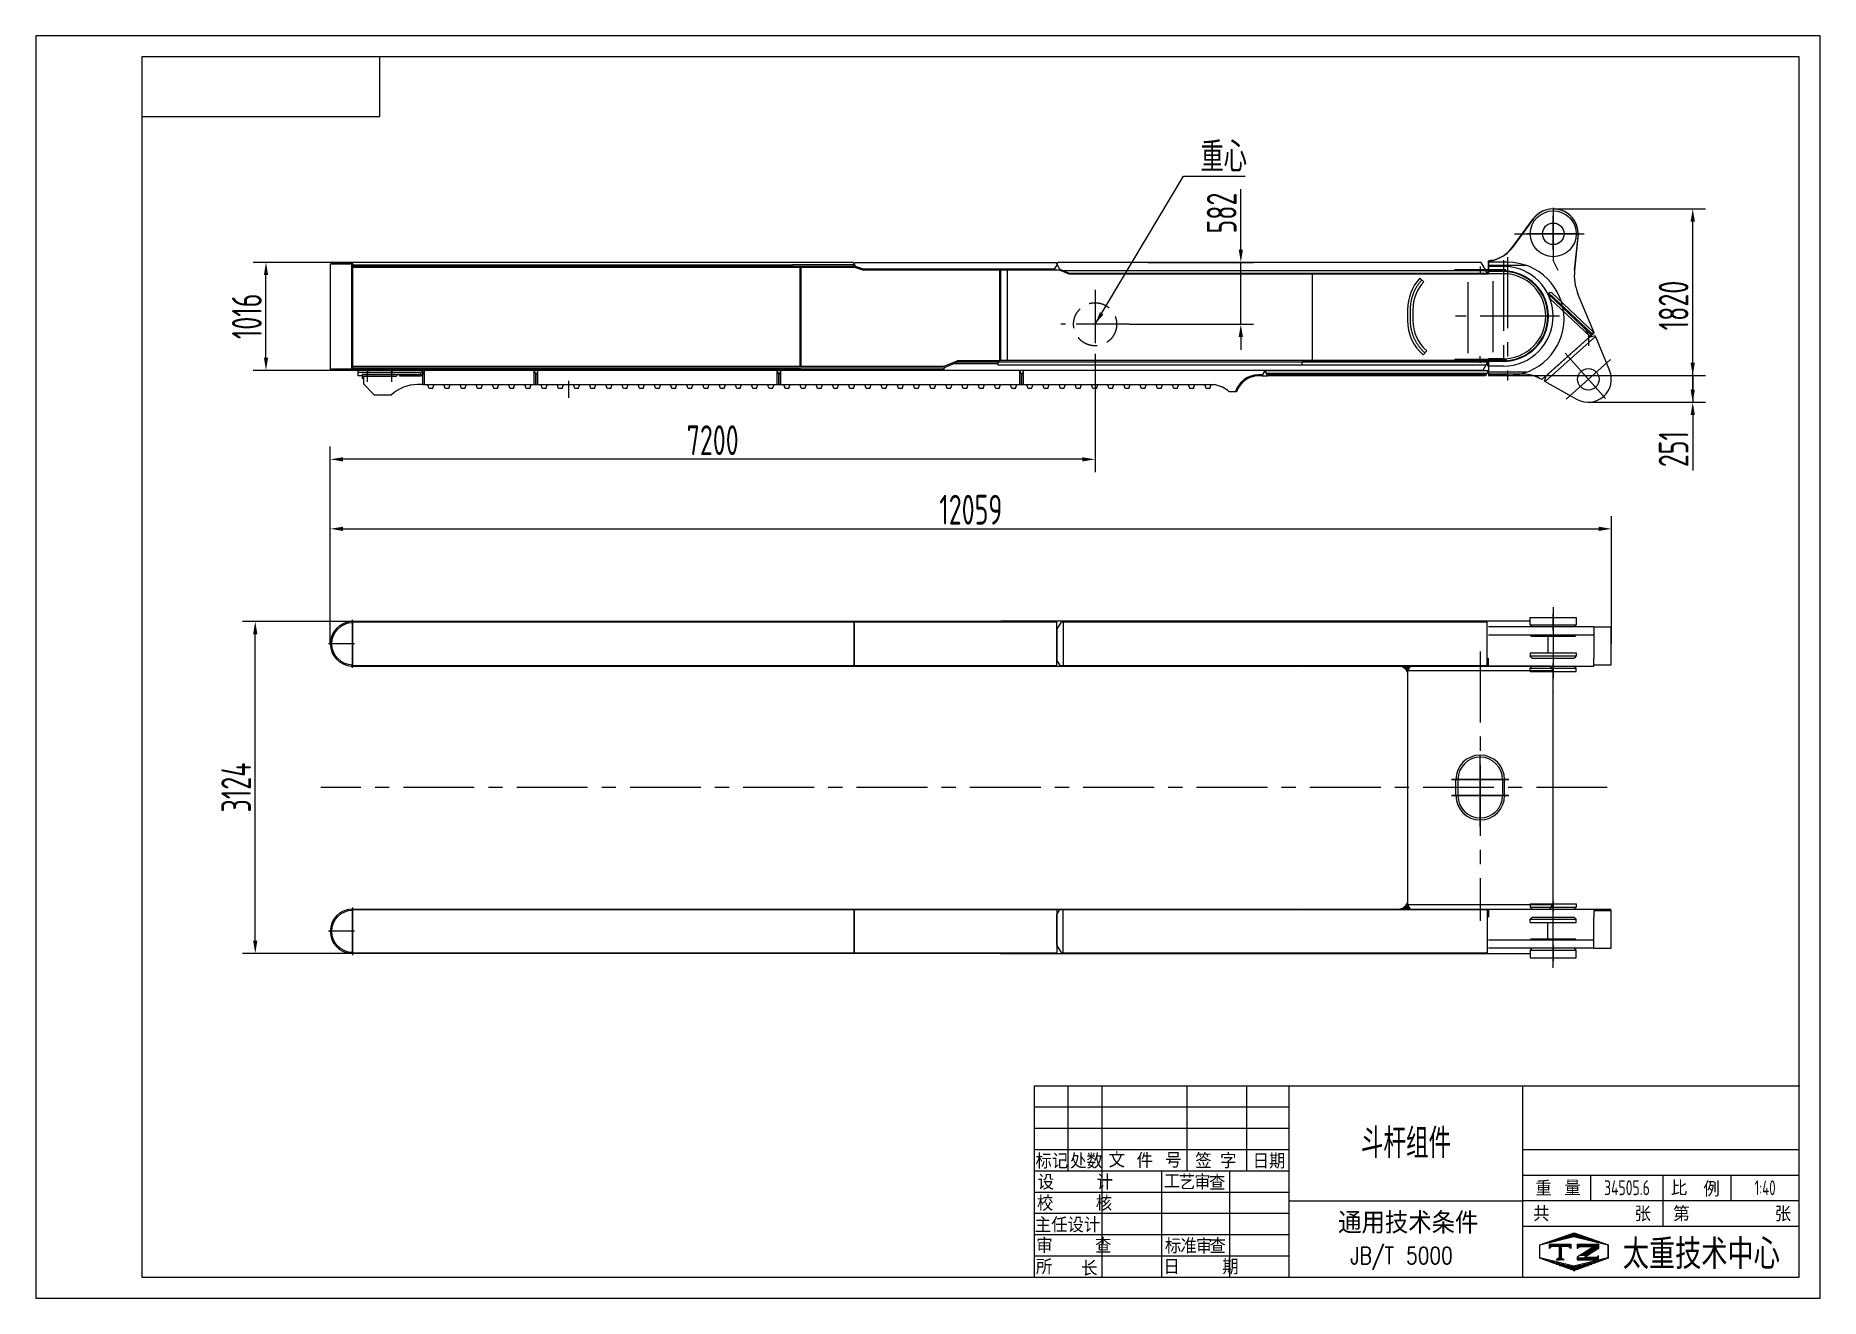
# Model space of a CAD drawing. Header units: millimetres. Extents: x 0 to 16800, y 0 to 11880.
import ezdxf
from ezdxf.enums import TextEntityAlignment as Align

# ---------------------------------------------------------------- set-up
doc = ezdxf.new("R2010")
doc.units = ezdxf.units.MM
doc.header["$LTSCALE"] = 400
doc.linetypes.add('F', pattern=[0.75, 0.5, -0.25])
doc.linetypes.add('G', pattern=[2, 1.25, -0.25, 0.25, -0.25])
for name, color, linetype in [('01', 7, 'Continuous'), ('02', 1, 'Continuous'), ('04', 2, 'F'), ('05', 4, 'G'), ('08', 1, 'Continuous'), ('11', 3, 'Continuous'), ('THICK', 7, 'Continuous')]:
    doc.layers.add(name, color=color, linetype=linetype)
doc.styles.add('HZLIB', font='TXT', dxfattribs={"width": 0.8, "bigfont": 'hztxt.shx'})
doc.styles.get("Standard").update_dxf_attribs({"font": 'isocp', "width": 0.707, "bigfont": 'intecad.shx'})
doc.dimstyles.new('INTE', dxfattribs={"dimscale": 40, "dimtxt": 7, "dimasz": 3, "dimexe": 3, "dimexo": 0, "dimgap": 1, "dimtad": 1, "dimdec": 0, "dimdsep": 46, "dimtxsty": 'Standard', "dimcen": 0, "dimclrd": 1, "dimclre": 1, "dimclrt": 3, "dimaunit": 1, "dimadec": 0, "dimazin": 0, "dimtfac": 1, "dimtdec": 0, "dimtmove": 0, "dimatfit": 0, "dimfxl": 0, "dimarcsym": 0})

# ---------------------------------------------------------------- blocks, each defined once
blk = doc.blocks.new('*X96')
at = {"color": 0}
for p, q in [((127.06, 4.8), (132.06, 4.8)), ((127.06, 4.5), (132.06, 4.5)), ((131.84, 5.1), (132.06, 5.1))]:
    blk.add_line(p, q, dxfattribs=at)
blk = doc.blocks.new('*X95')
at = {"color": 0}
for p, q in [((127.06, 7.8), (132.06, 7.8)), ((127.06, 7.5), (132.06, 7.5)), ((127.06, 7.2), (127.32, 7.2)), ((127.84, 5.4), (129.64, 5.4)), ((128.3, 5.7), (130.1, 5.7)), ((128.77, 6), (130.57, 6)), ((129.23, 6.3), (131.04, 6.3)), ((129.7, 6.6), (131.51, 6.6)), ((130.16, 6.9), (131.98, 6.9)), ((130.62, 7.2), (132.06, 7.2))]:
    blk.add_line(p, q, dxfattribs=at)
blk = doc.blocks.new('*X92')
at = {"color": 0}
for p, q in [((119.8, 8.4), (120.72, 8.4)), ((120.66, 8.7), (121.92, 8.7)), ((121.52, 9), (123.12, 9)), ((122.38, 9.3), (124.32, 9.3)), ((123.24, 9.6), (125.52, 9.6)), ((124.1, 9.9), (128.52, 9.9)), ((124.97, 10.2), (127.67, 10.2)), ((125.83, 10.5), (126.82, 10.5)), ((127.02, 9.6), (129.37, 9.6)), ((128.22, 9.3), (130.22, 9.3)), ((129.42, 9), (131.07, 9)), ((130.62, 8.7), (131.92, 8.7)), ((131.82, 8.4), (132.77, 8.4)), ((118.22, 7.8), (118.32, 7.8)), ((118.22, 7.5), (118.27, 7.5)), ((118.22, 7.2), (118.27, 7.2)), ((118.22, 6.9), (118.27, 6.9)), ((118.22, 6.6), (118.27, 6.6)), ((118.22, 6.3), (118.27, 6.3)), ((118.22, 6), (118.27, 6)), ((118.22, 5.7), (118.27, 5.7)), ((118.22, 5.4), (118.27, 5.4)), ((118.22, 5.1), (118.27, 5.1)), ((118.22, 4.8), (118.27, 4.8)), ((118.79, 4.5), (119.42, 4.5)), ((118.94, 8.1), (119.52, 8.1)), ((119.61, 4.2), (120.62, 4.2)), ((131.92, 4.2), (132.95, 4.2)), ((133.02, 8.1), (133.62, 8.1)), ((133.12, 4.5), (133.76, 4.5)), ((134.22, 7.8), (134.32, 7.8)), ((134.27, 7.5), (134.32, 7.5)), ((134.27, 7.2), (134.32, 7.2)), ((134.27, 6.9), (134.32, 6.9)), ((134.27, 6.6), (134.32, 6.6)), ((134.27, 6.3), (134.32, 6.3)), ((134.27, 6), (134.32, 6)), ((134.27, 5.7), (134.32, 5.7)), ((134.27, 5.4), (134.32, 5.4)), ((134.27, 5.1), (134.32, 5.1)), ((134.27, 4.8), (134.32, 4.8)), ((120.43, 3.9), (121.82, 3.9)), ((121.26, 3.6), (123.02, 3.6)), ((122.08, 3.3), (124.22, 3.3)), ((122.91, 3), (125.42, 3)), ((123.73, 2.7), (128.89, 2.7)), ((124.55, 2.4), (128.07, 2.4)), ((125.38, 2.1), (127.26, 2.1)), ((126.2, 1.8), (126.45, 1.8)), ((127.12, 3), (129.7, 3)), ((128.32, 3.3), (130.51, 3.3)), ((129.52, 3.6), (131.32, 3.6)), ((130.72, 3.9), (132.14, 3.9))]:
    blk.add_line(p, q, dxfattribs=at)
blk = doc.blocks.new('*X93')
at = {"color": 0}
for p, q in [((120.53, 7.8), (125.53, 7.8)), ((120.53, 7.5), (125.53, 7.5)), ((120.53, 7.2), (120.79, 7.2)), ((125.27, 7.2), (125.53, 7.2))]:
    blk.add_line(p, q, dxfattribs=at)
blk = doc.blocks.new('*X94')
at = {"color": 0}
for p, q in [((122.34, 4.5), (123.72, 4.5)), ((122.82, 4.8), (123.24, 4.8))]:
    blk.add_line(p, q, dxfattribs=at)
blk = doc.blocks.new('*U97', base_point=(226.71, 64.63))
at = {"layer": 'THICK'}
for p, q in [((46.71, 109.63), (226.71, 109.63)), ((46.71, 109.63), (46.71, 64.63)), ((54.7, 109.6), (54.7, 109.63)), ((54.71, 89.63), (54.71, 109.63)), ((62.71, 64.63), (62.71, 109.63)), ((82.71, 89.63), (82.71, 109.63)), ((96.71, 89.63), (96.71, 109.63)), ((106.71, 64.63), (106.71, 109.63)), ((161.71, 64.63), (161.71, 109.63)), ((226.71, 64.63), (226.71, 109.63)), ((46.71, 94.63), (106.71, 94.63)), ((161.71, 94.63), (226.71, 94.63)), ((46.71, 89.63), (106.71, 89.63)), ((76.71, 64.63), (76.71, 89.63)), ((92.71, 64.63), (92.71, 89.63)), ((161.71, 88.63), (226.71, 88.63)), ((177.71, 82.63), (177.71, 88.63)), ((194.71, 76.63), (194.71, 88.63)), ((210.71, 82.63), (210.71, 88.63)), ((106.71, 82.56), (161.71, 82.56)), ((161.71, 82.63), (226.71, 82.63)), ((161.71, 76.63), (226.71, 76.63)), ((46.71, 64.63), (226.71, 64.63))]:
    blk.add_line(p, q, dxfattribs=at)
at = {"layer": 'THICK', "color": 3}
for p, q in [((46.71, 104.63), (106.71, 104.63)), ((46.71, 99.63), (106.71, 99.63)), ((46.71, 84.63), (106.71, 84.63)), ((46.71, 79.63), (106.71, 79.63)), ((46.71, 74.63), (106.71, 74.63)), ((165.67, 72.23), (173.77, 75.05)), ((165.67, 69.09), (165.67, 72.23)), ((165.72, 72.17), (173.72, 74.17)), ((165.72, 69.17), (165.72, 72.17)), ((167.98, 72.33), (172.98, 72.33)), ((167.98, 71.33), (167.98, 72.33)), ((168.48, 71.83), (167.98, 71.33)), ((172.48, 71.83), (168.48, 71.83)), ((170.26, 71.83), (170.26, 69.09)), ((170.48, 71.83), (170.48, 69.09)), ((170.73, 71.83), (170.73, 69.09)), ((172.98, 71.33), (172.48, 71.83)), ((172.98, 72.33), (172.98, 71.33)), ((173.72, 74.17), (181.72, 72.17)), ((173.77, 75.05), (181.77, 72.23)), ((174.51, 72.33), (179.51, 72.33)), ((174.51, 72.33), (174.51, 71.33)), ((178.45, 71.83), (174.51, 69.28)), ((174.51, 71.33), (175.01, 71.83)), ((175.01, 71.83), (178.45, 71.83)), ((179.51, 72.33), (179.51, 71.33)), ((181.72, 72.17), (181.72, 69.17)), ((181.77, 72.23), (181.77, 69.09)), ((46.71, 69.63), (106.71, 69.63)), ((173.77, 66.14), (165.67, 69.09)), ((173.72, 67.17), (165.72, 69.17)), ((170.48, 69.32), (169.51, 68.71)), ((169.51, 68.71), (170.48, 68.71)), ((170.48, 69.32), (171.45, 68.71)), ((171.45, 68.71), (170.48, 68.71)), ((181.72, 69.17), (173.72, 67.17)), ((181.77, 69.09), (173.77, 66.14)), ((174.51, 69.28), (174.51, 68.71)), ((174.51, 68.71), (179.51, 68.71)), ((176.95, 69.7), (176.18, 69.21)), ((179.01, 69.21), (176.18, 69.21)), ((179.51, 71.33), (176.95, 69.7)), ((179.51, 69.71), (179.01, 69.21)), ((179.51, 68.71), (179.51, 69.71))]:
    blk.add_line(p, q, dxfattribs=at)
for name in ['*X92', '*X93', '*X95', '*X94', '*X96']:
    blk.add_blockref(name, (47.45, 64.38), dxfattribs=at)
for s, height, p in [('标记', 3.5, (50.86, 92.06)), ('处数', 3.5, (59.02, 92.06)), ('文', 3.5, (66.15, 92.32)), ('件', 3.5, (72.73, 92.19)), ('号', 3.5, (79.44, 92.19)), ('日期', 3.5, (101.96, 92.04)), ('工', 3.5, (79.13, 87.12)), ('艺', 3.5, (82.67, 87.12)), ('审', 3.5, (86.29, 87.12)), ('查', 3.5, (89.77, 86.98)), ('通用技术条件', 5, (134.74, 77.62)), ('共          张', 3.5, (177.98, 79.64)), ('第          张', 3.5, (210.97, 79.64)), ('标', 3.5, (79.38, 72.08)), ('准', 3.5, (83.05, 72.08)), ('审', 3.5, (86.67, 72.08)), ('查', 3.5, (89.87, 72.08)), ('所', 3.5, (49.01, 67.16)), ('长', 3.5, (59.69, 66.83))]:
    blk.add_text(s, height=height, dxfattribs=at).set_placement(p, align=Align.MIDDLE)
for s, p in [('签 字', (84.6, 90.19)), ('设     计', (47.52, 85.19)), ('校     核', (47.35, 80.21)), ('重', (164.64, 83.71)), ('量', (171.48, 83.84)), ('比', (196.54, 83.8)), ('例', (204.2, 83.57)), ('主任设计', (46.84, 75.12)), ('审     查', (47.17, 70.26)), ('日     期', (77.11, 65.28))]:
    blk.add_text(s, height=3.5, dxfattribs=at).set_placement(p)
at = {"layer": 'THICK', "color": 3, "style": 'HZLIB', "width": 0.8}
blk.add_text('JB/T 5000', height=4, dxfattribs=at).set_placement((121.08, 67.68))
at = {"layer": 'THICK', "color": 3, "width": 0.8}
blk.add_text('太重技术中心', height=7, dxfattribs=at).set_placement((185.23, 66.52))
blk = doc.blocks.new('*U98', base_point=(251.96, 168.31))
at = {"layer": '01'}
for p, q in [((251.96, 168.31), (251.96, 182.31)), ((195.96, 168.31), (251.96, 168.31))]:
    blk.add_line(p, q, dxfattribs=at)
blk = doc.blocks.new('*U99')
at = {"layer": '01'}
for points in [[(415, 292), (25, 292)], [(25, 292), (25, 5)], [(415, 5), (415, 292)], [(25, 5), (415, 5)]]:
    blk.add_lwpolyline(points, dxfattribs=at)
at = {"layer": '02'}
for points in [[(420, 297), (0, 297)], [(0, 297), (0, 0)], [(420, 0), (420, 297)], [(0, 0), (420, 0)]]:
    blk.add_lwpolyline(points, dxfattribs=at)
blk = doc.blocks.new('*D100')
at = {"layer": '08', "color": 1, "lineweight": -2}
for p, q in [((3091, 6368), (1947, 6368)), ((2067, 3364), (2067, 6248)), ((2997, 3244), (1947, 3244))]:
    blk.add_line(p, q, dxfattribs=at)
at = {"layer": '08', "color": 1}
for points in [[(2047, 6248), (2087, 6248), (2067, 6368)], [(2047, 3364), (2087, 3364), (2067, 3244)]]:
    blk.add_solid(points, dxfattribs=at)
at = {"layer": 'Defpoints', "color": 0}
for p in [(2067, 6368), (3091, 6368), (2997, 3244)]:
    blk.add_point(p, dxfattribs=at)
at = {"layer": '08', "color": 3, "insert": (1887, 4806), "char_height": 280, "attachment_point": 5, "rotation": 90}
blk.add_mtext('3124', dxfattribs=at)
blk = doc.blocks.new('*D101')
at = {"layer": '08', "color": 1, "lineweight": -2}
for p, q in [((2773, 6158), (2773, 7360)), ((2893, 7240), (14713, 7240)), ((14833, 6158), (14833, 7360))]:
    blk.add_line(p, q, dxfattribs=at)
at = {"layer": '08', "color": 1}
for points in [[(2893, 7260), (2893, 7220), (2773, 7240)], [(14713, 7260), (14713, 7220), (14833, 7240)]]:
    blk.add_solid(points, dxfattribs=at)
at = {"layer": 'Defpoints', "color": 0}
for p in [(14833, 7240), (2773, 6158), (14833, 6158)]:
    blk.add_point(p, dxfattribs=at)
at = {"layer": '08', "color": 3, "insert": (8803, 7420), "char_height": 280, "attachment_point": 5}
blk.add_mtext('12059', dxfattribs=at)
blk = doc.blocks.new('*D102')
at = {"layer": '08', "color": 1, "lineweight": -2}
for p, q in [((15599, 8802), (15599, 8922)), ((13753, 8682), (15719, 8682)), ((15599, 8682), (15599, 8431)), ((14617, 8431), (15719, 8431)), ((15599, 8311), (15599, 7789))]:
    blk.add_line(p, q, dxfattribs=at)
at = {"layer": '08', "color": 1}
for points in [[(15579, 8802), (15619, 8802), (15599, 8682)], [(15579, 8311), (15619, 8311), (15599, 8431)]]:
    blk.add_solid(points, dxfattribs=at)
at = {"layer": 'Defpoints', "color": 0}
for p in [(13753, 8682), (14617, 8431), (15599, 8431)]:
    blk.add_point(p, dxfattribs=at)
at = {"layer": '08', "color": 3, "insert": (15419, 7990), "char_height": 280, "attachment_point": 5, "rotation": 90}
blk.add_mtext('251', dxfattribs=at)
blk = doc.blocks.new('*D103')
at = {"layer": '08', "color": 1, "lineweight": -2}
for p, q in [((14286, 10251), (15719, 10251)), ((15599, 8551), (15599, 10131)), ((15014, 8431), (15719, 8431))]:
    blk.add_line(p, q, dxfattribs=at)
at = {"layer": '08', "color": 1}
for points in [[(15579, 10131), (15619, 10131), (15599, 10251)], [(15579, 8551), (15619, 8551), (15599, 8431)]]:
    blk.add_solid(points, dxfattribs=at)
at = {"layer": 'Defpoints', "color": 0}
for p in [(14286, 10251), (15599, 10251), (15014, 8431)]:
    blk.add_point(p, dxfattribs=at)
at = {"layer": '08', "color": 3, "insert": (15419, 9341), "char_height": 280, "attachment_point": 5, "rotation": 90}
blk.add_mtext('1820', dxfattribs=at)
blk = doc.blocks.new('*D104')
at = {"layer": '08', "color": 1, "lineweight": -2}
for p, q in [((2831, 9747), (2048, 9747)), ((2168, 8851), (2168, 9627)), ((2784, 8731), (2048, 8731))]:
    blk.add_line(p, q, dxfattribs=at)
at = {"layer": '08', "color": 1}
for points in [[(2148, 9627), (2188, 9627), (2168, 9747)], [(2148, 8851), (2188, 8851), (2168, 8731)]]:
    blk.add_solid(points, dxfattribs=at)
at = {"layer": 'Defpoints', "color": 0}
for p in [(2168, 9747), (2831, 9747), (2784, 8731)]:
    blk.add_point(p, dxfattribs=at)
at = {"layer": '08', "color": 3, "insert": (1988, 9239), "char_height": 280, "attachment_point": 5, "rotation": 90}
blk.add_mtext('1016', dxfattribs=at)
blk = doc.blocks.new('*D105')
at = {"layer": '08', "color": 1, "lineweight": -2}
for p, q in [((9973, 8842), (9973, 7774)), ((2773, 7038), (2773, 8014)), ((9853, 7894), (2893, 7894))]:
    blk.add_line(p, q, dxfattribs=at)
at = {"layer": '08', "color": 1}
for points in [[(2893, 7914), (2893, 7874), (2773, 7894)], [(9853, 7914), (9853, 7874), (9973, 7894)]]:
    blk.add_solid(points, dxfattribs=at)
at = {"layer": 'Defpoints', "color": 0}
for p in [(9973, 8842), (2773, 7894), (2773, 7038)]:
    blk.add_point(p, dxfattribs=at)
at = {"layer": '08', "color": 3, "insert": (6373, 8074), "char_height": 280, "attachment_point": 5}
blk.add_mtext('7200', dxfattribs=at)
blk = doc.blocks.new('*D106')
at = {"layer": '08', "color": 1, "lineweight": -2}
for p, q in [((11345, 9867), (11345, 10435)), ((10471, 9747), (11465, 9747)), ((11345, 9165), (11345, 9747)), ((10296, 9165), (11465, 9165)), ((11345, 9045), (11345, 8925))]:
    blk.add_line(p, q, dxfattribs=at)
at = {"layer": '08', "color": 1}
for points in [[(11325, 9867), (11365, 9867), (11345, 9747)], [(11325, 9045), (11365, 9045), (11345, 9165)]]:
    blk.add_solid(points, dxfattribs=at)
at = {"layer": 'Defpoints', "color": 0}
for p in [(10471, 9747), (11345, 9747), (10296, 9165)]:
    blk.add_point(p, dxfattribs=at)
at = {"layer": '08', "color": 3, "insert": (11165, 10211), "char_height": 280, "attachment_point": 5, "rotation": 90}
blk.add_mtext('582', dxfattribs=at)

msp = doc.modelspace()

# ---------------------------------------------------------------- hatches: boundary and pattern name
at = {"ltscale": 1.333333}
for points in [[(11571.2, 8724.4), (11571.2, 8730.9), (11567.9, 8730.9), (11567.9, 8724.6), (11541.5, 8678.9), (11545, 8678.9)], [(11574.2, 8724.9), (11574.2, 8730.9), (11571.2, 8730.9), (11571.2, 8724.4), (11571.1, 8724.3), (11596.2, 8680.9), (11599.6, 8680.9)], [(12913.2, 5907.3), (12913.2, 5888.4, 0.317914), (12829, 5948.6), (12942.2, 5948.6)], [(12829, 3662.6), (12942.2, 3662.6), (12908.2, 3711.2, -0.2792141)]]:
    msp.add_hatch(color=256, dxfattribs=at).paths.add_polyline_path(points)

# ---------------------------------------------------------------- linework, layer by layer
for p, q in [((13897.8, 9886.4), (14097.4, 10155.8)), ((14096.7, 10154.9), (13899.2, 9885.5)), ((14521.2, 10015.9), (14486.5, 9671.7)), ((14486.7, 9673.4), (14520, 9991.5)), ((2984.1, 9746.9), (2949.6, 9746.9)), ((7699.7, 9746.9), (2983.2, 9746.9)), ((2983.2, 9746.9), (2983.2, 9708.9)), ((7707.2, 9733.9), (7699.7, 9746.9)), ((7707.2, 9733.9), (7714.7, 9746.9)), ((7714.7, 9746.9), (9607.7, 9746.9)), ((9615.2, 9733.9), (9607.7, 9746.9)), ((9622.7, 9746.9), (9615.2, 9733.9)), ((13607.3, 9746.9), (9622.7, 9746.9)), ((13666.2, 9644.9), (13607.3, 9746.9)), ((13676.2, 9748.9), (13760, 9780.2)), ((13676.2, 9762.9), (13699.4, 9766.5)), ((13676.2, 9640.9), (13676.2, 9762.9)), ((13676.2, 9748.9), (13676.2, 9634.9)), ((13854.2, 9748.9), (13676.2, 9748.9)), ((7198.2, 9698.9), (2982.2, 9698.9)), ((2982.2, 9698.9), (2982.2, 8771.9)), ((7124.4, 9720.9), (2983.2, 9720.9)), ((7696.3, 9708.9), (2983.2, 9708.9)), ((7705.3, 9724.5), (7124.4, 9724.5)), ((7124.4, 9708.9), (7124.4, 9724.5)), ((7192.5, 9698.9), (7192.5, 8771.9)), ((7198.2, 8771.9), (7198.2, 9698.9)), ((7716.2, 9697.9), (7199.2, 9697.9)), ((7199.2, 9697.9), (7199.2, 8770.9)), ((7205, 8770.9), (7205, 9697.9)), ((7707.2, 9727.9), (7696.3, 9708.9)), ((7707.2, 9727.9), (7707.2, 9733.9)), ((7707.2, 9727.9), (7707.2, 9733.9)), ((7707.2, 9727.9), (7718.2, 9708.9)), ((7716.2, 9697.9), (7792.2, 9672.9)), ((7794.2, 9682.9), (7718.2, 9708.9)), ((9079.2, 9672.9), (7792.2, 9672.9)), ((9589.2, 9682.9), (7794.2, 9682.9)), ((9071.7, 9672.9), (9071.7, 8821.9)), ((9639.2, 9673.9), (9079.2, 9673.9)), ((9079.2, 8821.9), (9079.2, 9672.9)), ((9086.7, 8822.9), (9086.7, 9673.9)), ((9615.2, 9727.9), (9589.2, 9682.9)), ((9615.2, 9733.9), (9615.2, 9727.9)), ((9615.2, 9733.9), (9615.2, 9727.9)), ((9641.2, 9682.9), (9615.2, 9727.9)), ((9727.7, 9634.9), (9639.2, 9673.9)), ((9641.2, 9682.9), (9729.2, 9644.9)), ((9667.7, 9671.5), (13650.9, 9671.5)), ((13676.2, 9634.9), (9727.7, 9634.9)), ((9729.2, 9644.9), (13666.2, 9644.9)), ((13676.2, 9634.9), (11924.2, 9634.9)), ((12019.2, 8821.9), (12019.2, 9634.9)), ((13067.2, 9564.7), (13030.7, 9598.9)), ((13358.2, 9679.9), (13838.2, 9679.9)), ((13358.2, 9669.9), (13358.2, 9679.9)), ((13358.2, 9669.9), (13838.2, 9669.9)), ((14036.1, 9716.9), (13676.2, 9716.9)), ((13816.2, 9709.9), (13676.2, 9709.9)), ((13676.2, 9659.9), (13676.2, 9709.9)), ((13816.2, 9665.9), (13676.2, 9665.9)), ((13816.2, 9659.9), (13676.2, 9659.9)), ((13816.2, 9640.9), (13676.2, 9640.9)), ((13838.2, 9669.9), (13838.2, 9679.9)), ((14636.5, 9072.5), (14237.5, 9449.7)), ((14644.7, 9081.3), (14245.7, 9458.4)), ((14632.9, 9049.8), (14253.5, 9408.4)), ((14667.2, 9086.1), (14268.2, 9463.3)), ((14670.2, 9082.9), (14518.5, 9452.3)), ((14670.2, 9082.9), (14518.5, 9452.3)), ((12914.2, 9303.8), (12914.2, 9201.8)), ((12964.2, 9303.8), (12964.2, 9201.8)), ((14670.2, 9082.9), (14177.2, 8643.9)), ((14177.2, 8643.9), (14670.2, 9082.9)), ((14632.9, 9049.8), (14667.2, 9086.1)), ((14636.5, 9072.5), (14632.9, 9049.8)), ((14636.5, 9072.5), (14644.7, 9081.3)), ((14644.7, 9081.3), (14667.2, 9086.1)), ((13095.2, 8913.9), (13062.4, 8876.2)), ((14684.3, 9048.9), (14209.3, 8626)), ((14215.3, 8677.9), (14632, 9048.9)), ((14681.9, 9054.6), (14641.5, 9046.2)), ((14681.9, 9054.6), (14816.2, 8729.2)), ((2982.2, 8771.9), (7198.2, 8771.9)), ((2982.2, 8730.9), (2982.2, 8755.9)), ((2982.2, 8755.9), (8540.7, 8755.9)), ((2982.2, 8743.8), (7198.2, 8743.8)), ((7198.2, 8730.9), (7198.2, 8755.9)), ((7198.2, 8740.3), (8547.9, 8740.3)), ((7199.2, 8770.9), (8553.2, 8770.9)), ((8540.7, 8755.9), (8548.2, 8742.9)), ((8548.2, 8740.9), (8542.5, 8730.9)), ((8548.2, 8743.9), (8555.7, 8756.9)), ((8548.2, 8740.9), (8548.2, 8743.9)), ((8548.2, 8742.9), (8548.2, 8740.9)), ((8548.2, 8740.9), (8554, 8730.9)), ((8553.2, 8770.9), (8673.2, 8821.9)), ((8555.7, 8756.9), (8675.2, 8806.9)), ((9059.2, 8791.3), (8638, 8791.3)), ((9079.2, 8821.9), (8673.2, 8821.9)), ((13666.2, 8806.9), (8675.2, 8806.9)), ((9059.2, 8780.3), (9059.2, 8806.9)), ((13650.9, 8780.3), (9059.2, 8780.3)), ((13676.2, 8822.9), (9079.2, 8822.9)), ((11923.2, 8780.3), (11923.2, 8806.9)), ((11924.2, 8821.9), (13676.2, 8821.9)), ((13358.2, 8837.9), (13838.2, 8837.9)), ((13358.2, 8837.9), (13358.2, 8827.9)), ((13358.2, 8827.9), (13838.2, 8827.9)), ((13666.2, 8806.9), (13622.3, 8730.9)), ((13816.2, 8840.9), (13676.2, 8840.9)), ((13676.2, 8840.9), (13676.2, 8694.9)), ((13676.2, 8821.9), (13676.2, 8681.9)), ((13816.2, 8821.9), (13676.2, 8821.9)), ((13676.2, 8821.9), (13676.2, 8771.9)), ((13816.2, 8815.9), (13676.2, 8815.9)), ((13816.2, 8771.9), (13676.2, 8771.9)), ((13838.2, 8837.9), (13838.2, 8827.9)), ((8542.5, 8730.9), (2982.2, 8730.9)), ((3644.3, 8730.9), (3034.3, 8730.9)), ((3034.3, 8680.9), (3034.3, 8730.9)), ((3625.3, 8711.9), (3034.3, 8711.9)), ((3072.8, 8680.9), (3034.3, 8680.9)), ((3072.8, 8692.9), (3428.8, 8692.9)), ((3072.8, 8692.9), (3072.8, 8653.9)), ((3644.3, 8692.9), (3072.8, 8692.9)), ((3072.8, 8692.9), (3072.8, 8680.9)), ((3384.8, 8673.9), (3085.8, 8673.9)), ((3085.8, 8673.9), (3085.8, 8603.9)), ((3187.8, 8501.9), (3085.8, 8603.9)), ((3625.8, 8692.9), (3403.8, 8692.9)), ((3428.8, 8679.9), (3434.8, 8685.9)), ((3428.8, 8675.9), (3428.8, 8679.9)), ((3619.8, 8675.9), (3428.8, 8675.9)), ((3619.8, 8685.9), (3434.8, 8685.9)), ((3644.8, 8596.9), (3593.8, 8596.9)), ((3619.8, 8685.9), (3619.8, 8675.9)), ((3625.3, 8711.9), (3644.3, 8730.9)), ((3625.3, 8692.9), (3625.3, 8711.9)), ((3644.3, 8692.9), (3644.3, 8730.9)), ((3644.8, 8596.9), (3644.8, 8673.9)), ((3645, 8597.5), (3645, 8698.9)), ((3645, 8698.9), (3645, 8690.9)), ((3645, 8698.9), (3645, 8690.9)), ((3645, 8698.9), (3645, 8690.9)), ((3645, 8597.5), (4709, 8597.5)), ((4693, 8730.9), (3661, 8730.9)), ((3661, 8597.5), (3661, 8730.9)), ((3703.3, 8560.2), (3689.7, 8597.5)), ((3736.4, 8560.2), (3750, 8597.5)), ((3855.7, 8560.2), (3842.1, 8597.5)), ((3888.8, 8560.2), (3902.4, 8597.5)), ((4008.1, 8560.2), (3994.5, 8597.5)), ((4041.2, 8560.2), (4054.8, 8597.5)), ((4160.5, 8560.2), (4146.9, 8597.5)), ((4193.6, 8560.2), (4207.2, 8597.5)), ((4312.9, 8560.2), (4299.3, 8597.5)), ((4346, 8560.2), (4359.6, 8597.5)), ((4465.3, 8560.2), (4451.7, 8597.5)), ((4498.4, 8560.2), (4512, 8597.5)), ((4617.7, 8560.2), (4604.1, 8597.5)), ((4650.8, 8560.2), (4664.4, 8597.5)), ((4693, 8597.5), (4693, 8730.9)), ((4709, 8597.5), (4709, 8698.9)), ((4709, 8698.9), (4709, 8690.9)), ((4709, 8698.9), (4709, 8690.9)), ((4709, 8698.9), (4709, 8690.9)), ((4709, 8666.9), (4709, 8674.9)), ((4711.8, 8698.9), (4711.8, 8690.9)), ((4711.8, 8698.9), (4711.8, 8690.9)), ((4711.8, 8698.9), (4711.8, 8690.9)), ((4711.8, 8597.5), (4711.8, 8698.9)), ((4711.8, 8597.5), (6995, 8597.5)), ((6979, 8730.9), (4727.8, 8730.9)), ((4727.8, 8597.5), (4727.8, 8730.9)), ((4770.1, 8560.2), (4756.5, 8597.5)), ((4803.2, 8560.2), (4816.8, 8597.5)), ((4922.5, 8560.2), (4908.9, 8597.5)), ((4955.6, 8560.2), (4969.2, 8597.5)), ((5074.9, 8560.2), (5061.3, 8597.5)), ((5108, 8560.2), (5121.6, 8597.5)), ((5227.3, 8560.2), (5213.7, 8597.5)), ((5260.4, 8560.2), (5274, 8597.5)), ((5379.7, 8560.2), (5366.1, 8597.5)), ((5412.8, 8560.2), (5426.4, 8597.5)), ((5532.1, 8560.2), (5518.5, 8597.5)), ((5565.2, 8560.2), (5578.8, 8597.5)), ((5684.5, 8560.2), (5670.9, 8597.5)), ((5717.6, 8560.2), (5731.2, 8597.5)), ((5836.9, 8560.2), (5823.3, 8597.5)), ((5870, 8560.2), (5883.6, 8597.5)), ((5989.3, 8560.2), (5975.7, 8597.5)), ((6022.4, 8560.2), (6036, 8597.5)), ((6141.7, 8560.2), (6128.1, 8597.5)), ((6174.8, 8560.2), (6188.4, 8597.5)), ((6294.1, 8560.2), (6280.5, 8597.5)), ((6327.2, 8560.2), (6340.8, 8597.5)), ((6446.5, 8560.2), (6432.9, 8597.5)), ((6479.6, 8560.2), (6493.2, 8597.5)), ((6598.9, 8560.2), (6585.3, 8597.5)), ((6632, 8560.2), (6645.6, 8597.5)), ((6751.3, 8560.2), (6737.7, 8597.5)), ((6784.4, 8560.2), (6798, 8597.5)), ((6903.7, 8560.2), (6890.1, 8597.5)), ((6936.8, 8560.2), (6950.4, 8597.5)), ((6979, 8597.5), (6979, 8730.9)), ((6995, 8698.9), (6995, 8690.9)), ((6995, 8698.9), (6995, 8690.9)), ((6995, 8698.9), (6995, 8690.9)), ((6995, 8597.5), (6995, 8698.9)), ((6995, 8666.9), (6995, 8674.9)), ((6997.8, 8698.9), (6997.8, 8690.9)), ((6997.8, 8698.9), (6997.8, 8690.9)), ((6997.8, 8698.9), (6997.8, 8690.9)), ((6997.8, 8597.5), (6997.8, 8698.9)), ((6997.8, 8597.5), (9281, 8597.5)), ((9265, 8730.9), (7013.8, 8730.9)), ((7013.8, 8597.5), (7013.8, 8730.9)), ((7056.1, 8560.2), (7042.5, 8597.5)), ((7089.2, 8560.2), (7102.8, 8597.5)), ((7208.5, 8560.2), (7194.9, 8597.5)), ((7241.6, 8560.2), (7255.2, 8597.5)), ((7360.9, 8560.2), (7347.3, 8597.5)), ((7394, 8560.2), (7407.6, 8597.5)), ((7513.3, 8560.2), (7499.7, 8597.5)), ((7546.4, 8560.2), (7560, 8597.5)), ((7665.7, 8560.2), (7652.1, 8597.5)), ((7698.8, 8560.2), (7712.4, 8597.5)), ((7818.1, 8560.2), (7804.5, 8597.5)), ((7851.2, 8560.2), (7864.8, 8597.5)), ((7970.5, 8560.2), (7956.9, 8597.5)), ((8003.6, 8560.2), (8017.2, 8597.5)), ((8122.9, 8560.2), (8109.3, 8597.5)), ((8156, 8560.2), (8169.6, 8597.5)), ((8275.3, 8560.2), (8261.7, 8597.5)), ((8308.4, 8560.2), (8322, 8597.5)), ((8427.7, 8560.2), (8414.1, 8597.5)), ((8460.8, 8560.2), (8474.4, 8597.5)), ((13622.3, 8730.9), (8554, 8730.9)), ((8580.1, 8560.2), (8566.5, 8597.5)), ((8613.2, 8560.2), (8626.8, 8597.5)), ((8732.5, 8560.2), (8718.9, 8597.5)), ((8765.6, 8560.2), (8779.2, 8597.5)), ((8884.9, 8560.2), (8871.3, 8597.5)), ((8918, 8560.2), (8931.6, 8597.5)), ((9037.3, 8560.2), (9023.7, 8597.5)), ((9070.4, 8560.2), (9084, 8597.5)), ((9189.7, 8560.2), (9176.1, 8597.5)), ((9222.8, 8560.2), (9236.4, 8597.5)), ((9265, 8597.5), (9265, 8730.9)), ((9281, 8698.9), (9281, 8690.9)), ((9281, 8698.9), (9281, 8690.9)), ((9281, 8698.9), (9281, 8690.9)), ((9281, 8597.5), (9281, 8698.9)), ((9281, 8666.9), (9281, 8674.9)), ((9283.8, 8597.5), (9283.8, 8698.9)), ((9283.8, 8698.9), (9283.8, 8690.9)), ((9283.8, 8698.9), (9283.8, 8690.9)), ((9283.8, 8698.9), (9283.8, 8690.9)), ((9283.8, 8597.5), (11097.7, 8597.5)), ((11567.9, 8730.9), (9299.8, 8730.9)), ((9299.8, 8597.5), (9299.8, 8730.9)), ((9342.1, 8560.2), (9328.5, 8597.5)), ((9375.2, 8560.2), (9388.8, 8597.5)), ((9494.5, 8560.2), (9480.9, 8597.5)), ((9527.6, 8560.2), (9541.2, 8597.5)), ((9646.9, 8560.2), (9633.5, 8596.9)), ((9680, 8560.2), (9693.6, 8597.5)), ((9799.3, 8560.2), (9785.7, 8597.5)), ((9832.4, 8560.2), (9846, 8597.5)), ((9951.7, 8560.2), (9938.1, 8597.5)), ((9984.8, 8560.2), (9998.4, 8597.5)), ((10104.1, 8560.2), (10090.5, 8597.5)), ((10137.2, 8560.2), (10150.8, 8597.5)), ((10256.5, 8560.2), (10242.9, 8597.5)), ((10289.6, 8560.2), (10303.2, 8597.5)), ((10408.9, 8560.2), (10395.3, 8597.5)), ((10442, 8560.2), (10455.6, 8597.5)), ((10561.3, 8560.2), (10547.7, 8597.5)), ((10594.4, 8560.2), (10608, 8597.5)), ((10713.7, 8560.2), (10700.1, 8597.5)), ((10746.8, 8560.2), (10760.4, 8597.5)), ((10866.1, 8560.2), (10852.5, 8597.5)), ((10899.2, 8560.2), (10912.8, 8597.5)), ((10903.8, 8572.8), (10906.8, 8581.1)), ((11018.5, 8560.2), (11004.9, 8597.5)), ((11051.6, 8560.2), (11065.2, 8597.5)), ((11088.7, 8662.2), (11088.7, 8662.2)), ((11547.3, 8688.9), (11510.7, 8688.9)), ((11541.5, 8678.9), (11510.7, 8678.9)), ((11567.9, 8724.6), (11541.5, 8678.9)), ((11541.5, 8678.9), (11545, 8678.9)), ((11545, 8678.9), (11571.2, 8724.4)), ((11545, 8678.9), (11596.2, 8680.9)), ((11567.9, 8730.9), (11567.9, 8724.6)), ((11571.1, 8724.3), (11596.2, 8680.9)), ((11571.2, 8724.4), (11571.2, 8730.9)), ((11574.2, 8730.9), (13674.2, 8730.9)), ((11574.2, 8724.9), (11574.2, 8730.9)), ((11574.2, 8724.9), (11599.6, 8680.9)), ((11585.2, 8705.9), (13663.3, 8705.9)), ((13654.6, 8690.9), (11593.9, 8690.9)), ((11599.6, 8680.9), (11596.2, 8680.9)), ((13648.8, 8680.9), (11599.6, 8680.9)), ((13674.2, 8724.9), (13648.8, 8680.9)), ((13674.2, 8730.9), (13676.2, 8730.9)), ((13674.2, 8724.9), (13674.2, 8730.9)), ((13674.2, 8730.9), (13674.2, 8724.9)), ((14036.1, 8714.9), (13676.2, 8714.9)), ((13854.2, 8682.9), (13676.2, 8682.9)), ((13676.2, 8681.9), (14095.3, 8681.9)), ((14177.2, 8643.9), (14153.5, 8657)), ((14177.2, 8643.9), (14160.1, 8653.8)), ((14177.2, 8643.9), (14217, 8679.3)), ((14204, 8628.9), (14217.1, 8668.6)), ((14204, 8628.9), (14511.6, 8458)), ((3187.8, 8501.9), (3348.6, 8501.9)), ((3736.4, 8560.2), (3703.3, 8560.2)), ((3888.8, 8560.2), (3855.7, 8560.2)), ((4041.2, 8560.2), (4008.1, 8560.2)), ((4193.6, 8560.2), (4160.5, 8560.2)), ((4346, 8560.2), (4312.9, 8560.2)), ((4498.4, 8560.2), (4465.3, 8560.2)), ((4650.8, 8560.2), (4617.7, 8560.2)), ((4803.2, 8560.2), (4770.1, 8560.2)), ((4955.6, 8560.2), (4922.5, 8560.2)), ((5108, 8560.2), (5074.9, 8560.2)), ((5260.4, 8560.2), (5227.3, 8560.2)), ((5412.8, 8560.2), (5379.7, 8560.2)), ((5565.2, 8560.2), (5532.1, 8560.2)), ((5717.6, 8560.2), (5684.5, 8560.2)), ((5870, 8560.2), (5836.9, 8560.2)), ((6022.4, 8560.2), (5989.3, 8560.2)), ((6174.8, 8560.2), (6141.7, 8560.2)), ((6327.2, 8560.2), (6294.1, 8560.2)), ((6479.6, 8560.2), (6446.5, 8560.2)), ((6632, 8560.2), (6598.9, 8560.2)), ((6784.4, 8560.2), (6751.3, 8560.2)), ((6936.8, 8560.2), (6903.7, 8560.2)), ((7089.2, 8560.2), (7056.1, 8560.2)), ((7241.6, 8560.2), (7208.5, 8560.2)), ((7394, 8560.2), (7360.9, 8560.2)), ((7546.4, 8560.2), (7513.3, 8560.2)), ((7698.8, 8560.2), (7665.7, 8560.2)), ((7851.2, 8560.2), (7818.1, 8560.2)), ((8003.6, 8560.2), (7970.5, 8560.2)), ((8156, 8560.2), (8122.9, 8560.2)), ((8308.4, 8560.2), (8275.3, 8560.2)), ((8460.8, 8560.2), (8427.7, 8560.2)), ((8613.2, 8560.2), (8580.1, 8560.2)), ((8765.6, 8560.2), (8732.5, 8560.2)), ((8918, 8560.2), (8884.9, 8560.2)), ((9070.4, 8560.2), (9037.3, 8560.2)), ((9222.8, 8560.2), (9189.7, 8560.2)), ((9375.2, 8560.2), (9342.1, 8560.2)), ((9527.6, 8560.2), (9494.5, 8560.2)), ((9680, 8560.2), (9646.9, 8560.2)), ((9832.4, 8560.2), (9799.3, 8560.2)), ((9984.8, 8560.2), (9951.7, 8560.2)), ((10137.2, 8560.2), (10104.1, 8560.2)), ((10289.6, 8560.2), (10256.5, 8560.2)), ((10442, 8560.2), (10408.9, 8560.2)), ((10594.4, 8560.2), (10561.3, 8560.2)), ((10746.8, 8560.2), (10713.7, 8560.2)), ((10899.2, 8560.2), (10866.1, 8560.2)), ((11051.6, 8560.2), (11018.5, 8560.2)), ((11035, 8562.7), (11035, 8558.3)), ((11304.7, 8527.9), (11236.6, 8527.9)), ((14069.2, 6406.6), (14501.2, 6406.6)), ((14069.2, 6335.6), (14069.2, 6406.6)), ((14501.2, 6406.6), (14501.2, 6335.6)), ((9111, 6371.6), (2982.2, 6367.6)), ((7706.2, 6362.6), (2982.2, 6362.6)), ((2982.2, 6362.6), (2982.2, 5953.6)), ((7706.2, 5953.6), (7706.2, 6362.6)), ((9614.2, 6362.6), (7706.2, 6362.6)), ((7706.2, 6362.6), (7706.2, 5953.6)), ((9614.2, 6291.6), (9655.2, 6362.6)), ((9614.2, 5953.6), (9614.2, 6362.6)), ((9614.2, 6291.6), (9614.2, 5999.6)), ((13665.2, 6362.6), (9655.2, 6362.6)), ((9673.1, 6362.6), (9673.1, 5953.6)), ((11370.2, 6362.6), (11357.2, 6362.6)), ((13665.2, 5953.6), (13665.2, 6362.6)), ((14069.2, 6335.6), (14501.2, 6335.6)), ((14088.2, 6316.6), (14069.2, 6335.6)), ((14501.2, 6240.6), (14069.2, 6240.6)), ((14069.2, 6240.6), (14069.2, 6238.6)), ((14501.2, 6238.6), (14069.2, 6238.6)), ((14069.2, 6238.6), (14079.2, 6228.6)), ((14079.2, 6228.6), (14491.2, 6228.6)), ((14482.2, 6316.6), (14088.2, 6316.6)), ((14482.2, 6316.6), (14501.2, 6335.6)), ((14491.2, 6228.6), (14501.2, 6238.6)), ((14501.2, 6238.6), (14501.2, 6240.6)), ((14670.2, 6316.6), (14832.5, 6316.6)), ((14832.5, 5961.6), (14832.5, 6316.6)), ((14069.2, 6074.6), (14501.2, 6074.6)), ((14069.2, 6074.6), (14069.2, 6043.6)), ((14501.2, 6074.6), (14501.2, 6043.6)), ((2982.2, 5953.6), (7706.2, 5953.6)), ((2982.2, 5953.6), (2982.2, 5948.6)), ((2982.2, 5948.6), (7706.2, 5948.6)), ((7706.2, 5953.6), (7923.7, 5953.6)), ((9614.2, 5999.6), (9640.8, 5953.6)), ((9640.8, 5953.6), (13665.2, 5953.6)), ((12943.2, 5950.1), (12913.2, 5907.3)), ((12913.2, 5907.3), (12913.2, 3704)), ((12913.2, 5907.3), (14283.2, 5907.3)), ((12943.2, 5950.1), (14253.2, 5950.1)), ((14069.2, 6043.6), (14501.2, 6043.6)), ((14088.2, 6024.6), (14069.2, 6043.6)), ((14088.2, 5948.6), (14069.2, 5929.6)), ((14069.2, 5929.6), (14501.2, 5929.6)), ((14069.2, 5898.6), (14069.2, 5929.6)), ((14069.2, 5898.6), (14501.2, 5898.6)), ((14088.2, 6024.6), (14482.2, 6024.6)), ((14088.2, 5948.6), (14482.2, 5948.6)), ((14253.2, 5950.1), (14283.2, 5907.3)), ((14283.2, 5907.3), (14283.2, 3704)), ((14501.2, 6043.6), (14482.2, 6024.6)), ((14501.2, 5929.6), (14482.2, 5948.6)), ((14501.2, 5898.6), (14501.2, 5929.6)), ((14669.2, 5948.6), (14669.2, 6024.6)), ((14669.2, 5961.6), (14832.5, 5961.6)), ((13369.2, 4729.6), (13369.2, 4881.6)), ((13388.2, 4881.6), (13388.2, 4729.6)), ((13808.2, 4881.6), (13808.2, 4729.6)), ((13827.2, 4729.6), (13827.2, 4881.6)), ((12913.2, 3704), (14283.2, 3704)), ((12943.2, 3661.1), (12913.2, 3704)), ((14069.2, 3712.6), (14501.2, 3712.6)), ((14069.2, 3712.6), (14069.2, 3681.6)), ((14253.2, 3661.1), (14283.2, 3704)), ((14501.2, 3712.6), (14501.2, 3681.6)), ((2982.2, 3662.6), (7706.2, 3662.6)), ((2982.2, 3657.6), (7706.2, 3657.6)), ((2982.2, 3248.6), (2982.2, 3657.6)), ((7706.2, 3657.6), (7923.7, 3657.6)), ((7706.2, 3657.6), (7706.2, 3248.6)), ((7706.2, 3248.6), (7706.2, 3657.6)), ((9614.2, 3611.6), (9640.8, 3657.6)), ((9614.2, 3657.6), (9614.2, 3248.6)), ((9614.2, 3319.6), (9614.2, 3611.6)), ((9640.8, 3657.6), (13665.2, 3657.6)), ((9673.1, 3248.6), (9673.1, 3657.6)), ((12943.2, 3661.1), (14253.2, 3661.1)), ((13665.2, 3657.6), (13665.2, 3248.6)), ((14069.2, 3681.6), (14501.2, 3681.6)), ((14088.2, 3662.6), (14069.2, 3681.6)), ((14088.2, 3586.6), (14069.2, 3567.6)), ((14069.2, 3567.6), (14501.2, 3567.6)), ((14069.2, 3536.6), (14069.2, 3567.6)), ((14069.2, 3536.6), (14501.2, 3536.6)), ((14088.2, 3662.6), (14482.2, 3662.6)), ((14088.2, 3586.6), (14482.2, 3586.6)), ((14501.2, 3681.6), (14482.2, 3662.6)), ((14501.2, 3567.6), (14482.2, 3586.6)), ((14501.2, 3536.6), (14501.2, 3567.6)), ((14669.2, 3662.6), (14669.2, 3586.6)), ((14669.2, 3649.6), (14832.5, 3649.6)), ((14832.5, 3294.6), (14832.5, 3649.6)), ((14069.2, 3372.6), (14079.2, 3382.6)), ((14501.2, 3372.6), (14069.2, 3372.6)), ((14069.2, 3370.6), (14069.2, 3372.6)), ((14501.2, 3370.6), (14069.2, 3370.6)), ((14079.2, 3382.6), (14491.2, 3382.6)), ((14491.2, 3382.6), (14501.2, 3372.6)), ((14501.2, 3372.6), (14501.2, 3370.6)), ((7706.2, 3248.6), (2982.2, 3248.6)), ((9111, 3239.6), (2982.2, 3243.6)), ((9614.2, 3248.6), (7706.2, 3248.6)), ((9614.2, 3319.6), (9655.2, 3248.6)), ((13665.2, 3248.6), (9655.2, 3248.6)), ((11370.2, 3248.6), (11357.2, 3248.6)), ((14088.2, 3294.6), (14069.2, 3275.6)), ((14069.2, 3275.6), (14501.2, 3275.6)), ((14069.2, 3275.6), (14069.2, 3204.6)), ((14069.2, 3204.6), (14501.2, 3204.6)), ((14482.2, 3294.6), (14088.2, 3294.6)), ((14482.2, 3294.6), (14501.2, 3275.6)), ((14501.2, 3204.6), (14501.2, 3275.6)), ((14669.2, 3294.6), (14832.5, 3294.6))]:
    msp.add_line(p, q, dxfattribs=at)
for centre in [(14286.2, 10015.9), (14286.2, 10015.9), (14286.2, 10015.9), (14616.5, 8646.8)]:
    msp.add_circle(centre, 101.5, dxfattribs=at)
for centre, radius, start, end in [((14286.2, 10015.9), 235, 0, 143.7423), ((14286.2, 10015.9), 235, 354.0319, 143.47024), ((13652.7, 10067.9), 305, 278.81178, 323.47024), ((13653.2, 10065.9), 305, 290.48709, 323.7423), ((13854.2, 9215.9), 533, 270, 90), ((13346.2, 9303.8), 432, 136.91713, 180), ((13816.2, 9240.9), 469, 270, 90), ((13816.2, 9240.9), 425, 270, 90), ((13816.2, 9240.9), 419, 270, 90), ((13816.2, 9240.9), 400, 270, 90), ((14941.2, 9625.9), 457, 174.0319, 202.33206), ((14941.2, 9625.9), 457, 174.2434, 202.33206), ((13346.2, 9303.8), 382, 136.91713, 180), ((13346.2, 9201.8), 432, 180, 228.92335), ((13346.2, 9201.8), 382, 180, 228.92335), ((14639.2, 9055.9), 10, 224.249, 283.0159), ((3593.8, 8232.9), 364, 90, 132.35276), ((3384.8, 8692.9), 19, 270, 0), ((3644.8, 8692.9), 19, 180, 270), ((11035, 8299), 305, 48.62163, 78.14999), ((11510.7, 8462.9), 226, 90, 163.28504), ((11510.7, 8462.9), 216, 90, 162.48678), ((14006.2, 8389.9), 305, 61.11968, 90), ((14007.2, 8389.9), 305, 59.91535, 73.21141), ((14207.5, 8671.6), 10, 340.35209, 39.11899), ((14616.5, 8646.8), 216, 240.94364, 22.42435), ((12828.6, 5859), 89.6, 19.1604, 90.29485), ((13598.2, 4881.6), 229, 0, 180), ((13598.2, 4881.6), 210, 0, 180), ((13598.2, 4729.6), 229, 180, 0), ((13598.2, 4729.6), 210, 180, 0), ((12828.6, 3752.3), 89.6, 269.70515, 340.8396)]:
    msp.add_arc(centre, radius, start, end, dxfattribs=at)
at = {"layer": '01', "color": 7, "linetype": 'Continuous', "ltscale": 1.333333}
for p, q in [((2972.2, 9746.9), (2783.7, 9746.9)), ((2783.7, 9746.9), (2783.7, 9734.9)), ((2972.2, 9746.9), (2982.2, 9736.9)), ((13676.2, 9748.9), (13676.2, 9634.9)), ((2773.2, 9734.9), (2773.2, 8742.9)), ((2773.2, 9734.9), (2982.2, 9734.9)), ((2982.2, 9734.9), (2783.7, 9734.9)), ((2972.2, 9734.9), (2972.2, 8742.9)), ((2982.2, 9736.9), (2982.2, 9734.9)), ((2982.2, 9734.9), (2982.2, 8742.9)), ((9079.2, 9673.9), (9079.2, 8822.9)), ((9144.2, 9673.9), (9144.2, 8822.9)), ((14254.7, 9467.8), (14237.5, 9449.7)), ((14237.5, 9449.7), (14253.5, 9408.4)), ((14254.7, 9467.8), (14268.2, 9463.3)), ((2773.2, 8742.9), (2982.2, 8742.9)), ((2982.2, 8742.9), (2783.7, 8742.9)), ((2783.7, 8730.9), (2783.7, 8742.9)), ((2972.2, 8730.9), (2982.2, 8740.9)), ((2982.2, 8740.9), (2982.2, 8742.9)), ((13676.2, 8822.9), (13676.2, 8682.9)), ((2972.2, 8730.9), (2783.7, 8730.9)), ((3085.8, 8653.9), (3072.8, 8653.9)), ((3661, 8730.9), (3650.7, 8702.8)), ((4693, 8730.9), (4703.4, 8702.8)), ((4727.8, 8730.9), (4717.5, 8702.8)), ((6979, 8730.9), (6989.4, 8702.8)), ((7013.8, 8730.9), (7003.5, 8702.8)), ((9265, 8730.9), (9275.4, 8702.8)), ((9299.8, 8730.9), (9289.5, 8702.8)), ((14006.2, 8694.9), (13676.2, 8694.9)), ((2972.2, 6366.9), (2982.2, 6356.9)), ((2982.2, 6355.1), (2982.2, 6356.9)), ((9085.6, 6371.6), (9083.3, 6367.6)), ((14069.2, 6371.6), (9085.6, 6371.6)), ((14669.2, 6316.6), (13675.2, 6316.6)), ((14669.2, 6240.6), (13675.2, 6240.6)), ((14234, 6228.6), (14234, 6074.6)), ((14669.2, 6316.6), (14669.2, 6240.6)), ((14669.2, 6240.6), (14669.2, 6024.6)), ((2972.2, 5949.4), (2982.2, 5959.4)), ((2982.2, 5961.1), (2982.2, 5959.4)), ((7706.2, 5953.6), (9614.2, 5953.6)), ((7706.2, 5948.6), (9085.7, 5948.6)), ((9085.7, 5948.6), (11915.7, 5948.6)), ((11923.2, 5948.6), (14669.2, 5948.6)), ((13675.2, 5948.6), (13675.2, 6024.6)), ((2972.2, 3661.9), (2982.2, 3651.9)), ((2982.2, 3650.1), (2982.2, 3651.9)), ((7706.2, 3662.6), (9085.7, 3662.6)), ((7706.2, 3657.6), (9614.2, 3657.6)), ((9085.7, 3662.6), (11915.7, 3662.6)), ((11923.2, 3662.6), (14669.2, 3662.6)), ((13675.2, 3662.6), (13675.2, 3586.6)), ((14234, 3382.6), (14234, 3536.6)), ((14669.2, 3370.6), (14669.2, 3586.6)), ((14669.2, 3370.6), (13675.2, 3370.6)), ((14669.2, 3294.6), (14669.2, 3370.6)), ((2972.2, 3244.4), (2982.2, 3254.4)), ((2982.2, 3256.1), (2982.2, 3254.4)), ((9085.6, 3239.6), (9083.3, 3243.6)), ((14069.2, 3239.6), (9085.6, 3239.6)), ((14669.2, 3294.6), (13675.2, 3294.6))]:
    msp.add_line(p, q, dxfattribs=at)
at = {"layer": '01', "ltscale": 1.333333}
for p, q in [((14286.5, 9862.8), (14286.5, 9762.8)), ((14286.5, 9762.8), (14329.1, 9672.4)), ((14573.9, 9152.3), (14616.5, 9061.8)), ((14616.5, 9061.8), (14616.5, 8961.8))]:
    msp.add_line(p, q, dxfattribs=at)
msp.add_circle((14286.2, 10015.9), 216, dxfattribs=at)
at = {"layer": '01', "color": 7, "linetype": 'Continuous', "ltscale": 1.333333}
for centre, radius, start, end in [((3645, 8704.9), 6, 270, 339.727), ((4709, 8704.9), 6, 200.273, 270), ((4711.8, 8704.9), 6, 270, 339.727), ((6995, 8704.9), 6, 200.273, 270), ((6997.8, 8704.9), 6, 270, 339.727), ((9281, 8704.9), 6, 200.273, 270), ((9283.8, 8704.9), 6, 270, 339.727), ((2982.2, 6158.1), 209, 92.74247, 267.25753), ((2982.2, 6158.1), 197, 90, 270), ((2982.2, 3453.1), 209, 92.74247, 267.25753), ((2982.2, 3453.1), 197, 90, 270)]:
    msp.add_arc(centre, radius, start, end, dxfattribs=at)
at = {"layer": '01'}
msp.add_point((16600, 2000), dxfattribs=at)
at = {"layer": '02', "color": 1, "linetype": 'Continuous', "ltscale": 1.333333}
for p, q in [((14639, 9045.9), (14643.3, 9049.8)), ((13666.2, 8806.9), (13666.2, 8771.8))]:
    msp.add_line(p, q, dxfattribs=at)
at = {"layer": '02', "ltscale": 1.333333}
for p, q in [((14669.2, 6316.6), (14832.5, 6316.6)), ((14669.2, 3662.6), (14832.5, 3662.6)), ((14669.2, 3294.6), (14832.5, 3294.6))]:
    msp.add_line(p, q, dxfattribs=at)
at = {"layer": '04', "color": 2, "linetype": 'F'}
msp.add_circle((9973.2, 9165), 202.7, dxfattribs=at)
at = {"layer": '05', "ltscale": 1.333333}
for p, q in [((14286.2, 10261.9), (14286.2, 9769.9)), ((14532.2, 10015.9), (14040.2, 10015.9)), ((14488.1, 10015.9), (14111.4, 10015.9)), ((13816.2, 9768.9), (13816.2, 8712.9)), ((13854.2, 9795.9), (13854.2, 8635.9)), ((14266.2, 9240.9), (13366.2, 9240.9)), ((14344.2, 9240.9), (13651.5, 9240.9)), ((3123.8, 8733.9), (3123.8, 8690.5)), ((3352.8, 8733.9), (3352.8, 8690.5)), ((2982.2, 5933.1), (2982.2, 6383.2)), ((3002.3, 6158.1), (2757.2, 6158.1)), ((2982.2, 3678.2), (2982.2, 3228.1)), ((3002.3, 3453.1), (2757.2, 3453.1))]:
    msp.add_line(p, q, dxfattribs=at)
at = {"layer": '05', "color": 4, "linetype": 'G', "ltscale": 1.333333}
for p, q in [((14286.2, 10186.3), (14286.2, 9847.8)), ((14286.2, 9864.5), (14286.2, 10186.2)), ((13922.4, 10015.9), (14575.6, 10015.9)), ((13598.2, 9707.3), (13598.2, 9644.4)), ((13483.2, 9560.9), (13483.2, 8891.9)), ((13718.2, 9569), (13718.2, 8880.2)), ((12939.2, 9303.8), (12939.2, 9201.8)), ((13598.2, 8800.5), (13598.2, 8863.4)), ((14397.7, 8892.6), (14778.4, 8465)), ((14408.2, 8461.3), (14824.9, 8832.4)), ((3123.8, 8624.6), (3123.8, 8725)), ((3123.8, 8636.8), (3123.8, 8710.4)), ((3352.8, 8624.6), (3352.8, 8725)), ((3352.8, 8634.9), (3352.8, 8708.2)), ((5015.2, 8633.1), (5015.2, 8472.8)), ((14285.2, 6502.7), (14285.2, 5701)), ((14285.2, 6284.1), (14285.2, 6440)), ((14285.2, 6266.6), (14285.2, 6203.4)), ((13598.2, 6085.5), (13598.2, 3551.3)), ((14285.2, 6097.5), (14285.2, 6001.1)), ((14285.2, 5875.8), (14285.2, 5972.2)), ((13598.2, 4436.5), (13598.2, 5192.1)), ((13329.6, 4881.6), (13866.2, 4881.6)), ((13866.9, 4881.6), (13330.3, 4881.6)), ((14794.7, 4805.6), (2683, 4805.6)), ((13329.6, 4729.6), (13866.2, 4729.6)), ((13866.9, 4729.6), (13330.3, 4729.6)), ((14285.2, 3108.6), (14285.2, 3910.3)), ((14285.2, 3735.5), (14285.2, 3639.1)), ((14285.2, 3513.8), (14285.2, 3610.2)), ((14285.2, 3344.7), (14285.2, 3407.9)), ((14285.2, 3327.2), (14285.2, 3171.3))]:
    msp.add_line(p, q, dxfattribs=at)
at = {"layer": '05'}
for p, q in [((9973.2, 9487.8), (9973.2, 8842.3)), ((10295.9, 9165), (9650.4, 9165))]:
    msp.add_line(p, q, dxfattribs=at)
at = {"layer": '05', "color": 4, "linetype": 'G', "ltscale": 1.333333}
for centre, start, end in [((13346.2, 9303.8), 136.91713, 180), ((13346.2, 9201.8), 180, 228.92335)]:
    msp.add_arc(centre, 407, start, end, dxfattribs=at)
at = {"layer": '08', "color": 1, "ltscale": 1.333333}
msp.add_line((12828.1, 5948.6), (12680.7, 5948.6), dxfattribs=at)

# ---------------------------------------------------------------- block references
at = {"xscale": 40, "yscale": 40, "zscale": 40}
msp.add_blockref('*U97', (16600, 200), dxfattribs=at)
at = {"layer": '02', "xscale": 40, "yscale": 40, "zscale": 40}
msp.add_blockref('*U98', (3240, 11120), dxfattribs=at)
at = {"layer": '04', "xscale": 40, "yscale": 40, "zscale": 40}
msp.add_blockref('*U99', (0, 0), dxfattribs=at)

# ---------------------------------------------------------------- texts
at = {"layer": '04', "color": 3, "insert": (10966.1, 10598.9), "char_height": 280, "attachment_point": 7}
msp.add_mtext('重心', dxfattribs=at)
at = {"layer": '11'}
for s, height, width, p, p2 in [('斗杆组件', 280, 0.686293, (12474.8, 1318.6), (13325.2, 1318.6)), ('34505.6', 140, 0.683431, (14764.7, 970), (15195.3, 970)), ('1:40', 140, 0.657692, (16181, 970), (16379, 970))]:
    msp.add_text(s, height=height, dxfattribs=dict(at, width=width)).set_placement(p, p2, align=Align.FIT)

# ---------------------------------------------------------------- dimensions: what is measured, and where the dimension line sits
at = {"layer": '08'}
dim = msp.add_linear_dim(base=(11345.4, 9746.9), p1=(10295.9, 9165), p2=(10470.5, 9746.9), angle=90, dimstyle='INTE', dxfattribs=at)
dim.commit()
dim.dimension.update_dxf_attribs({"geometry": '*D106', "text_midpoint": (11345.4, 10211), "dimtype": 160})
for base, p1, p2, picture, middle in [((15598.7, 10250.9), (15013.9, 8430.8), (14286.2, 10250.9), '*D103', (15418.7, 9340.9)), ((2168.2, 9746.9), (2783.7, 8730.9), (2831, 9746.9), '*D104', (1988.2, 9238.9)), ((15598.7, 8430.8), (13753.2, 8681.9), (14616.5, 8430.8), '*D102', (15418.7, 7989.9)), ((2067.2, 6367.7), (2997.1, 3243.6), (3091.2, 6367.7), '*D100', (1887.2, 4805.7))]:
    dim = msp.add_linear_dim(base=base, p1=p1, p2=p2, angle=90, dimstyle='INTE', dxfattribs=at)
    dim.commit()
    dim.dimension.update_dxf_attribs({"geometry": picture, "text_midpoint": middle})
for base, p1, p2, picture, middle in [((2773.2, 7894.4), (9973.2, 8842.3), (2773.2, 7038.4), '*D105', (6373.2, 8074.4)), ((14832.5, 7240.1), (2773.2, 6158.1), (14832.5, 6158.1), '*D101', (8802.9, 7420.2))]:
    dim = msp.add_linear_dim(base=base, p1=p1, p2=p2, dimstyle='INTE', dxfattribs=at)
    dim.commit()
    dim.dimension.update_dxf_attribs({"geometry": picture, "text_midpoint": middle})

# ---------------------------------------------------------------- leaders
at = {"layer": '02', "color": 1, "linetype": 'Continuous', "annotation_type": 0, "has_hookline": 1, "hookline_direction": 0, "text_width": 419.7}
msp.add_leader([(9973.2, 9165), (10806.1, 10558.9), (10926.1, 10558.9)], dimstyle='INTE', dxfattribs=at)

doc.saveas('drawing.dxf')
